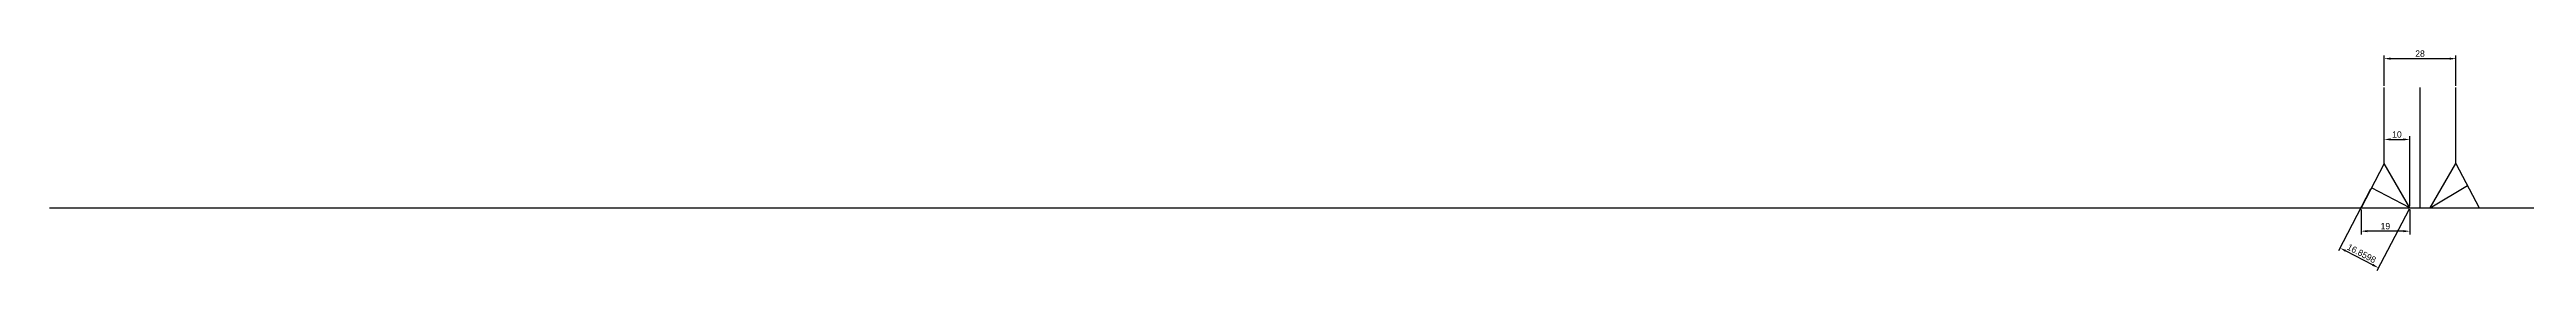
# Model space of a CAD drawing. Extents: x -668440 to 1010955, y -1678500 to 210463.
# Drawn here: x 513034 to 519127, y -26185 to -25641 of the extents above; entities that cross this region are included whole.
import ezdxf

# ---------------------------------------------------------------- set-up
doc = ezdxf.new("R2010")
doc.units = 0
doc.header["$MEASUREMENT"] = 0
doc.layers.get('Defpoints').update_dxf_attribs({"color": 251, "linetype": 'CONTINUOUS'})
doc.layers.add('s小梁', color=7, linetype='CONTINUOUS')
doc.styles.get("Standard").update_dxf_attribs({"font": 'Osaka.ttc'})
doc.dimstyles.new('ISO-25', dxfattribs={"dimtxt": 2.5, "dimasz": 2.5, "dimexe": 1.25, "dimexo": 0.625, "dimtad": 1, "dimdec": 4, "dimdsep": 46, "dimtxsty": 'Standard', "dimcen": 2.5, "dimadec": 0, "dimazin": 0, "dimtfac": 1, "dimtdec": 4, "dimtmove": 0, "dimatfit": 3, "dimfxl": 1, "dimtolj": 1, "dimtzin": 0, "dimarcsym": 0})

# ---------------------------------------------------------------- blocks, each defined once
blk = doc.blocks.new('*D8996')
at = {"layer": 'Defpoints', "color": 0, "lineweight": -2}
for p, q in [((811615.98, 9999.35), (811615.98, 10011.27)), ((811618.48, 10010.02), (811641.48, 10010.02)), ((811643.98, 9999.35), (811643.98, 10011.27))]:
    blk.add_line(p, q, dxfattribs=at)
at = {"layer": 'Defpoints', "color": 0}
for p in [(811643.98, 10010.02), (811615.98, 9998.73), (811643.98, 9998.73)]:
    blk.add_point(p, dxfattribs=at)
for points in [[(811618.48, 10010.44), (811618.48, 10009.61), (811615.98, 10010.02)], [(811641.48, 10009.61), (811641.48, 10010.44), (811643.98, 10010.02)]]:
    blk.add_solid(points, dxfattribs=at)
at = {"layer": 'Defpoints', "color": 0, "insert": (811629.98, 10011.98), "char_height": 2.5, "attachment_point": 5}
blk.add_mtext('\\A1;28', dxfattribs=at)
blk = doc.blocks.new('*D8997')
at = {"layer": 'Defpoints', "color": 0, "lineweight": -2}
for p, q in [((811615.98, 9969.68), (811615.98, 9979.7)), ((811618.48, 9978.45), (811623.48, 9978.45)), ((811625.98, 9952.36), (811625.98, 9979.7))]:
    blk.add_line(p, q, dxfattribs=at)
at = {"layer": 'Defpoints', "color": 0}
for p in [(811625.98, 9978.45), (811615.98, 9969.05), (811625.98, 9951.73)]:
    blk.add_point(p, dxfattribs=at)
for points in [[(811618.48, 9978.86), (811618.48, 9978.03), (811615.98, 9978.45)], [(811623.48, 9978.03), (811623.48, 9978.86), (811625.98, 9978.45)]]:
    blk.add_solid(points, dxfattribs=at)
at = {"layer": 'Defpoints', "color": 0, "insert": (811620.98, 9980.4), "char_height": 2.5, "attachment_point": 5}
blk.add_mtext('\\A1;10', dxfattribs=at)
blk = doc.blocks.new('*D8998')
at = {"layer": 'Defpoints', "color": 0, "lineweight": -2}
for p, q in [((811606.98, 9951.11), (811606.98, 9941.33)), ((811623.48, 9942.58), (811609.48, 9942.58)), ((811625.98, 9951.11), (811625.98, 9941.33))]:
    blk.add_line(p, q, dxfattribs=at)
at = {"layer": 'Defpoints', "color": 0}
for p in [(811606.98, 9951.73), (811625.98, 9951.73), (811606.98, 9942.58)]:
    blk.add_point(p, dxfattribs=at)
for points in [[(811609.48, 9943), (811609.48, 9942.17), (811606.98, 9942.58)], [(811623.48, 9942.17), (811623.48, 9943), (811625.98, 9942.58)]]:
    blk.add_solid(points, dxfattribs=at)
at = {"layer": 'Defpoints', "color": 0, "insert": (811616.48, 9944.53), "char_height": 2.5, "attachment_point": 5}
blk.add_mtext('\\A1;19', dxfattribs=at)
blk = doc.blocks.new('*D8999')
at = {"layer": 'Defpoints', "color": 0, "lineweight": -2}
for p, q in [((811610.73, 9958.95), (811598.24, 9934.92)), ((811625.69, 9951.18), (811613.2, 9927.14)), ((811601.04, 9934.88), (811611.56, 9929.41))]:
    blk.add_line(p, q, dxfattribs=at)
at = {"layer": 'Defpoints', "color": 0}
for p in [(811611.02, 9959.51), (811625.98, 9951.73), (811613.78, 9928.25)]:
    blk.add_point(p, dxfattribs=at)
for points in [[(811601.23, 9935.24), (811600.84, 9934.51), (811598.82, 9936.03)], [(811611.37, 9929.04), (811611.75, 9929.78), (811613.78, 9928.25)]]:
    blk.add_solid(points, dxfattribs=at)
at = {"layer": 'Defpoints', "color": 0, "insert": (811607.2, 9933.87), "char_height": 2.5, "attachment_point": 5, "rotation": 332.54292}
blk.add_mtext('\\A1;16.8598', dxfattribs=at)
blk = doc.blocks.new('ウェブクランプ工法設計指針')
at = {"layer": 'Defpoints'}
for p, q in [((811615.97888, 9969.05358), (811615.97888, 9998.72587)), ((811629.97888, 9951.73307), (811629.97888, 9998.72587)), ((811643.97888, 9969.05358), (811643.97888, 9998.72587)), ((811615.97888, 9969.05358), (811606.97888, 9951.73307)), ((811625.97888, 9951.73307), (811615.97888, 9969.05358)), ((811633.97888, 9951.73307), (811643.97888, 9969.05358)), ((811643.97888, 9969.05358), (811652.97888, 9951.73307)), ((810706.24861, 9951.73307), (812553.70915, 9951.73307)), ((811625.97888, 9951.73307), (811611.01825, 9959.50684)), ((811633.97888, 9951.73307), (811648.47888, 9960.39333))]:
    blk.add_line(p, q, dxfattribs=at)
for base, p1, p2, picture, middle in [((811643.97888, 10010.02323), (811615.97888, 9998.72587), (811643.97888, 9998.72587), '*D8996', (811629.97888, 10011.97555)), ((811625.97888, 9978.44581), (811615.97888, 9969.05358), (811625.97888, 9951.73307), '*D8997', (811620.97888, 9980.39813)), ((811606.97888, 9942.58247), (811625.97888, 9951.73307), (811606.97888, 9951.73307), '*D8998', (811616.47888, 9944.53479))]:
    dim = blk.add_linear_dim(base=base, p1=p1, p2=p2, dimstyle='ISO-25', override={"dimtmove": 2}, dxfattribs=at)
    dim.commit()
    dim.dimension.update_dxf_attribs({"geometry": picture, "text_midpoint": middle})
dim = blk.add_aligned_dim(p1=(811611.01825, 9959.50684), p2=(811625.97888, 9951.73307), distance=-26.45949, dimstyle='ISO-25', override={"dimtmove": 2}, dxfattribs=at)
dim.commit()
dim.dimension.update_dxf_attribs({"geometry": '*D8999', "text_midpoint": (811607.1987, 9933.87336)})

msp = doc.modelspace()

# ---------------------------------------------------------------- block references
at = {"layer": 's小梁', "xscale": 6.312500000000052, "yscale": 6.312500000000052, "zscale": 6.312500000000052}
msp.add_blockref('ウェブクランプ工法設計指針', (-4604548.99347, -88850), dxfattribs=at)

doc.saveas('drawing.dxf')
